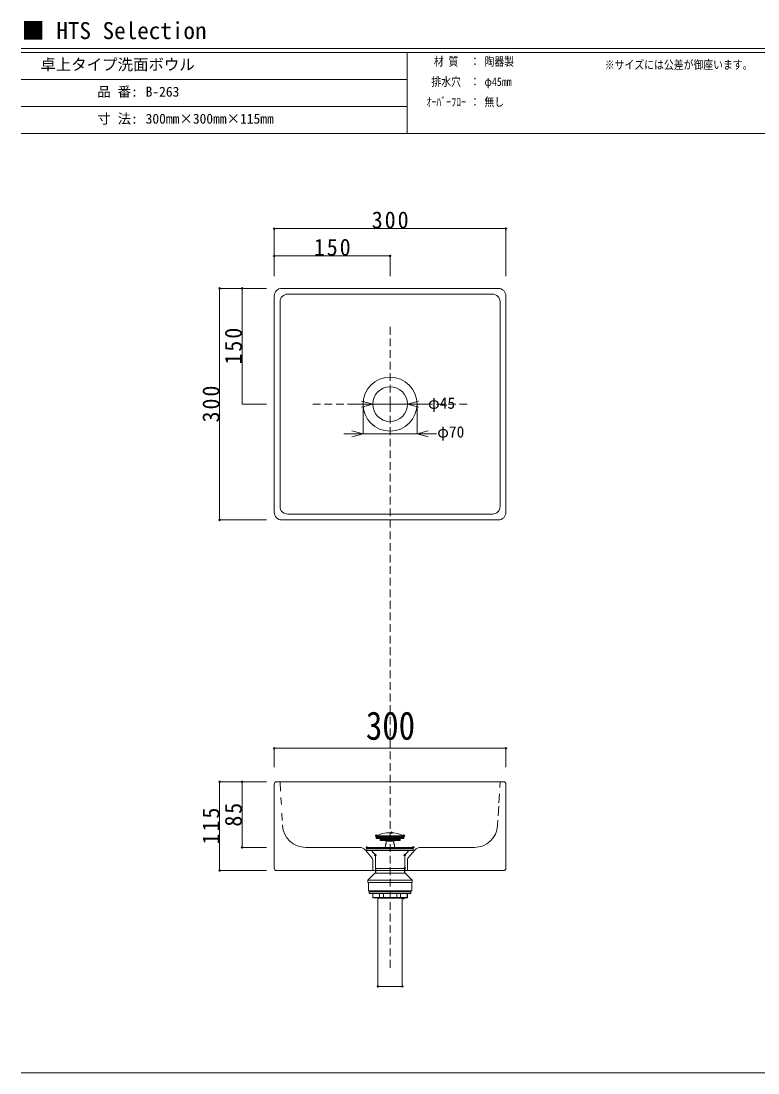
# Model space of a CAD drawing. Units: millimetres, scale not verified. Extents: x -1002 to 1003, y -687 to 676.
# Drawn here: x -1002 to -48, y -687 to 676 of the extents above; entities that cross this region are included whole.
import ezdxf
from ezdxf.enums import TextEntityAlignment as Align

# ---------------------------------------------------------------- set-up
doc = ezdxf.new("R2010")
doc.units = ezdxf.units.MM
doc.header["$LTSCALE"] = 5
doc.header["$PDMODE"] = 32
doc.header["$PDSIZE"] = 2
doc.linetypes.add('DASHED2', pattern=[3, 2, -1])
doc.layers.add('F-0', color=7, linetype='Continuous', lineweight=15)
doc.styles.add('ＭＳ ゴシック', font='')
doc.styles.get('ＭＳ ゴシック').set_extended_font_data('MS Gothic')

msp = doc.modelspace()

# ---------------------------------------------------------------- linework, layer by layer
at = {"layer": 'F-0'}
for p, q in [((1002.034, 640.036), (-1002.086, 640.036)), ((1002.034, 635.036), (-1002.086, 635.036)), ((-502.086, 635.036), (-502.086, 530.036)), ((-502.086, 600.036), (-1002.086, 600.036)), ((-502.086, 565.036), (-1002.086, 565.036)), ((1002.034, 530.036), (-1002.086, 530.036)), ((-674.33, 406.662), (-374.33, 406.662)), ((-674.33, 406.662), (-674.33, 345.187)), ((-374.33, 406.662), (-374.33, 345.187)), ((-524.33, 371.234), (-674.33, 371.234)), ((-674.33, 371.234), (-674.33, 345.187)), ((-524.33, 371.234), (-524.33, 345.187)), ((-744.975, 329.306), (-744.975, 29.306)), ((-744.975, 329.306), (-684.378, 329.306)), ((-715.951, 329.306), (-715.951, 179.306)), ((-715.951, 329.306), (-684.378, 329.306)), ((-384.33, 329.306), (-664.33, 329.306)), ((-674.33, 39.306), (-674.33, 319.306)), ((-391.83, 321.806), (-656.83, 321.806)), ((-374.33, 319.306), (-374.33, 39.306)), ((-666.83, 46.806), (-666.83, 311.806)), ((-381.83, 46.806), (-381.83, 311.806)), ((-744.975, 29.306), (-744.975, 179.306)), ((-715.951, 179.306), (-684.378, 179.306)), ((-546.83, 179.306), (-571.83, 179.306)), ((-546.83, 179.306), (-561.319, 183.189)), ((-546.83, 179.306), (-561.319, 175.424)), ((-559.33, 140.884), (-559.33, 179.306)), ((-546.83, 179.306), (-501.83, 179.306)), ((-501.83, 179.306), (-487.341, 183.189)), ((-501.83, 179.306), (-476.83, 179.306)), ((-501.83, 179.306), (-487.341, 175.424)), ((-489.33, 140.884), (-489.33, 179.306)), ((-559.33, 140.884), (-584.33, 140.884)), ((-559.33, 140.884), (-573.819, 144.766)), ((-559.33, 140.884), (-573.819, 137.002)), ((-559.33, 140.884), (-489.33, 140.884)), ((-489.33, 140.884), (-474.841, 144.766)), ((-489.33, 140.884), (-464.33, 140.884)), ((-489.33, 140.884), (-474.841, 137.002)), ((-744.975, 29.306), (-684.378, 29.306)), ((-384.33, 29.306), (-664.33, 29.306)), ((-656.83, 36.806), (-391.83, 36.806)), ((-674.33, -266.421), (-374.33, -266.421)), ((-674.33, -266.421), (-674.33, -290.922)), ((-374.33, -266.421), (-374.33, -290.922)), ((-744.975, -309.864), (-744.975, -424.864)), ((-744.975, -309.864), (-684.378, -309.864)), ((-715.951, -309.864), (-715.951, -394.864)), ((-715.951, -309.864), (-684.378, -309.864)), ((-674.33, -421.864), (-674.33, -312.864)), ((-377.33, -309.864), (-671.33, -309.864)), ((-666.118, -321.968), (-666.83, -309.864)), ((-382.257, -317.129), (-381.83, -309.864)), ((-374.33, -421.864), (-374.33, -312.864)), ((-383.437, -337.184), (-382.759, -325.665)), ((-665.089, -339.457), (-665.644, -330.029)), ((-663.885, -359.93), (-664.443, -350.447)), ((-384.413, -353.78), (-383.688, -341.452)), ((-663.491, -366.626), (-663.55, -365.62)), ((-385.169, -366.626), (-384.748, -359.471)), ((-542.33, -379.844), (-506.33, -379.844)), ((-542.33, -379.844), (-542.33, -380.844)), ((-542.33, -380.844), (-506.33, -380.844)), ((-542.13, -381.344), (-506.53, -381.344)), ((-537.33, -381.344), (-537.33, -380.844)), ((-511.33, -381.344), (-511.33, -380.844)), ((-506.33, -379.844), (-506.33, -380.844)), ((-715.951, -394.864), (-684.378, -394.864)), ((-633.543, -394.864), (-564.014, -394.864)), ((-542.33, -381.544), (-506.33, -381.544)), ((-542.33, -382.844), (-542.33, -381.544)), ((-542.33, -382.844), (-506.33, -382.844)), ((-541.83, -383.344), (-506.83, -383.344)), ((-537.33, -384.844), (-537.33, -383.344)), ((-537.33, -384.844), (-511.33, -384.844)), ((-537.33, -384.844), (-511.33, -384.844)), ((-537.33, -384.844), (-537.33, -385.844)), ((-537.33, -385.844), (-511.33, -385.844)), ((-530.23, -390.844), (-529.33, -390.844)), ((-530.23, -395.194), (-530.23, -390.844)), ((-529.33, -390.844), (-529.33, -385.848)), ((-519.33, -386.844), (-529.33, -386.844)), ((-519.33, -390.844), (-519.33, -385.848)), ((-519.33, -390.844), (-518.43, -390.844)), ((-518.43, -395.194), (-518.43, -390.844)), ((-511.33, -384.844), (-511.33, -383.344)), ((-511.33, -384.844), (-511.33, -385.844)), ((-506.33, -382.844), (-506.33, -381.544)), ((-415.117, -394.864), (-484.646, -394.864)), ((-547.525, -409.03), (-556.332, -398.463)), ((-554.33, -395.194), (-494.33, -395.194)), ((-554.33, -396.494), (-554.33, -395.194)), ((-554.33, -396.494), (-494.33, -396.494)), ((-552.848, -396.722), (-554.33, -396.494)), ((-552.848, -396.722), (-554.33, -396.494)), ((-554.33, -396.722), (-494.33, -396.722)), ((-554.33, -398.722), (-554.33, -396.722)), ((-554.33, -398.722), (-494.33, -398.722)), ((-543.33, -404.822), (-548.58, -398.722)), ((-543.33, -412.194), (-543.33, -404.822)), ((-543.33, -412.194), (-543.33, -404.822)), ((-543.33, -406.622), (-543.33, -422.989)), ((-505.33, -404.822), (-500.08, -398.722)), ((-505.33, -412.194), (-505.33, -404.822)), ((-505.33, -406.622), (-505.33, -422.989)), ((-501.135, -409.03), (-492.328, -398.463)), ((-495.812, -396.722), (-494.33, -396.494)), ((-495.812, -396.722), (-494.33, -396.494)), ((-494.33, -396.494), (-494.33, -395.194)), ((-494.33, -398.722), (-494.33, -396.722)), ((-546.83, -410.951), (-546.83, -424.864)), ((-505.33, -422.194), (-543.33, -422.194)), ((-543.33, -428.194), (-543.33, -422.194)), ((-543.33, -428.194), (-543.33, -422.194)), ((-542.83, -422.194), (-542.83, -428.194)), ((-505.83, -422.194), (-505.83, -428.194)), ((-505.33, -428.194), (-505.33, -422.194)), ((-501.83, -410.951), (-501.83, -424.864)), ((-744.975, -424.864), (-684.378, -424.864)), ((-671.33, -424.864), (-377.33, -424.864)), ((-553.021, -437.135), (-544.08, -428.194)), ((-544.08, -428.194), (-504.58, -428.194)), ((-495.639, -437.135), (-504.58, -428.194)), ((-495.58, -437.276), (-553.08, -437.276)), ((-553.08, -440.194), (-553.08, -437.276)), ((-553.08, -440.194), (-495.58, -440.194)), ((-495.639, -437.135), (-553.021, -437.135)), ((-495.58, -440.194), (-495.58, -437.276)), ((-1002.086, -687.064), (1002.034, -687.064))]:
    msp.add_line(p, q, dxfattribs=at)
at = {"layer": 'F-0', "linetype": 'DASHED2'}
for q in [(-524.33, 279.306), (-624.33, 179.306), (-424.33, 179.306), (-524.33, -553.483)]:
    msp.add_line((-524.33, 179.306), q, dxfattribs=at)
at = {"layer": 'F-0', "lineweight": 18}
for p, q in [((-552.33, -440.194), (-552.33, -451.194)), ((-496.33, -440.194), (-496.33, -451.194)), ((-496.33, -451.194), (-552.33, -451.194)), ((-551.33, -452.194), (-497.33, -452.194)), ((-551.33, -454.294), (-497.33, -454.294)), ((-550.83, -454.794), (-497.83, -454.794)), ((-550.58, -452.194), (-550.58, -451.194)), ((-546.83, -454.794), (-546.83, -459.694)), ((-546.83, -459.694), (-501.83, -459.694)), ((-546.65, -459.694), (-546.65, -454.794)), ((-502.33, -460.194), (-546.33, -460.194)), ((-540.08, -460.194), (-540.08, -574.993)), ((-540.08, -460.694), (-508.58, -460.694)), ((-537.95, -459.694), (-537.95, -454.794)), ((-533.03, -459.694), (-533.03, -454.794)), ((-515.63, -459.694), (-515.63, -454.794)), ((-510.71, -459.694), (-510.71, -454.794)), ((-508.58, -460.194), (-508.58, -574.993)), ((-502.01, -459.694), (-502.01, -454.794)), ((-501.83, -454.794), (-501.83, -459.694)), ((-498.08, -452.194), (-498.08, -451.194)), ((-540.08, -574.993), (-508.58, -574.993)), ((-539.88, -575.194), (-540.08, -574.993)), ((-539.88, -575.194), (-508.78, -575.194)), ((-508.78, -575.194), (-508.58, -574.993))]:
    msp.add_line(p, q, dxfattribs=at)
at = {"layer": 'F-0', "color": 2, "lineweight": 18}
for p, q in [((-539.83, -460.694), (-539.83, -460.194)), ((-508.83, -460.694), (-508.83, -460.194))]:
    msp.add_line(p, q, dxfattribs=at)
at = {"layer": 'F-0', "lineweight": 18}
for points in [[(-551.33, -452.194), (-551.33, -454.294), (-551.33, -452.194)], [(-546.65, -459.694), (-546.65, -459.712), (-546.649, -459.73), (-546.647, -459.748), (-546.645, -459.766), (-546.642, -459.784), (-546.638, -459.802), (-546.634, -459.819), (-546.629, -459.837), (-546.624, -459.854), (-546.618, -459.872), (-546.611, -459.889), (-546.604, -459.906), (-546.596, -459.922), (-546.588, -459.939), (-546.579, -459.954), (-546.569, -459.97), (-546.559, -459.985), (-546.548, -460), (-546.537, -460.015), (-546.525, -460.029), (-546.513, -460.042), (-546.5, -460.055), (-546.487, -460.068), (-546.473, -460.08), (-546.459, -460.092), (-546.444, -460.103), (-546.429, -460.113), (-546.414, -460.123), (-546.398, -460.132), (-546.382, -460.141), (-546.366, -460.149), (-546.35, -460.156)], [(-546.325, -460.166), (-546.319, -460.168), (-546.312, -460.17), (-546.306, -460.172), (-546.299, -460.174), (-546.293, -460.176), (-546.286, -460.178), (-546.28, -460.18), (-546.273, -460.181), (-546.267, -460.183), (-546.26, -460.184), (-546.253, -460.185), (-546.247, -460.187), (-546.24, -460.188), (-546.233, -460.189), (-546.227, -460.19), (-546.22, -460.19), (-546.213, -460.191), (-546.207, -460.192), (-546.2, -460.192), (-546.193, -460.193), (-546.187, -460.193), (-546.18, -460.193), (-546.173, -460.193), (-546.166, -460.194)], [(-537.95, -459.694), (-537.95, -459.708), (-537.949, -459.722), (-537.949, -459.737), (-537.948, -459.751), (-537.946, -459.766), (-537.944, -459.78), (-537.942, -459.794), (-537.94, -459.809), (-537.937, -459.823), (-537.934, -459.837), (-537.931, -459.851), (-537.927, -459.865), (-537.923, -459.879), (-537.918, -459.893), (-537.914, -459.906), (-537.909, -459.92), (-537.903, -459.933), (-537.897, -459.947), (-537.891, -459.96), (-537.885, -459.973), (-537.878, -459.986), (-537.871, -459.998), (-537.863, -460.011), (-537.856, -460.023), (-537.847, -460.035), (-537.839, -460.046), (-537.83, -460.058), (-537.82, -460.069), (-537.811, -460.08), (-537.801, -460.09), (-537.79, -460.1), (-537.779, -460.11), (-537.768, -460.119), (-537.757, -460.128), (-537.745, -460.137), (-537.733, -460.144), (-537.72, -460.152), (-537.708, -460.159), (-537.694, -460.165)], [(-537.694, -460.165), (-537.681, -460.171), (-537.667, -460.176), (-537.654, -460.181), (-537.639, -460.184), (-537.625, -460.188), (-537.611, -460.19), (-537.597, -460.192), (-537.582, -460.193), (-537.568, -460.194)], [(-533.03, -459.694), (-533.03, -459.703), (-533.03, -459.712), (-533.03, -459.722), (-533.03, -459.731), (-533.029, -459.74), (-533.029, -459.75), (-533.029, -459.759), (-533.029, -459.768), (-533.028, -459.778), (-533.028, -459.787), (-533.028, -459.796), (-533.027, -459.806), (-533.027, -459.815), (-533.026, -459.824), (-533.026, -459.834), (-533.025, -459.843), (-533.025, -459.852), (-533.024, -459.862), (-533.023, -459.871), (-533.023, -459.88), (-533.022, -459.89), (-533.021, -459.899), (-533.02, -459.908), (-533.019, -459.917), (-533.018, -459.927), (-533.017, -459.936), (-533.016, -459.945), (-533.015, -459.954), (-533.014, -459.964), (-533.013, -459.973), (-533.012, -459.982), (-533.01, -459.991), (-533.009, -460.001), (-533.007, -460.01), (-533.006, -460.019), (-533.004, -460.028), (-533.002, -460.038), (-533, -460.047), (-532.998, -460.056)], [(-532.998, -460.056), (-532.996, -460.065), (-532.994, -460.074), (-532.992, -460.084), (-532.99, -460.093), (-532.987, -460.102), (-532.985, -460.11), (-532.982, -460.119), (-532.979, -460.128), (-532.976, -460.136), (-532.972, -460.145), (-532.968, -460.154), (-532.964, -460.163), (-532.958, -460.172), (-532.952, -460.181), (-532.945, -460.187), (-532.938, -460.192), (-532.929, -460.194)], [(-515.662, -460.056), (-515.664, -460.065), (-515.666, -460.074), (-515.668, -460.084), (-515.67, -460.093), (-515.673, -460.102), (-515.675, -460.11), (-515.678, -460.119), (-515.681, -460.128), (-515.684, -460.136), (-515.688, -460.145), (-515.692, -460.154), (-515.696, -460.163), (-515.702, -460.172), (-515.708, -460.181), (-515.715, -460.187), (-515.723, -460.192), (-515.731, -460.194)], [(-515.63, -459.694), (-515.63, -459.703), (-515.63, -459.712), (-515.63, -459.722), (-515.63, -459.731), (-515.631, -459.74), (-515.631, -459.75), (-515.631, -459.759), (-515.631, -459.768), (-515.632, -459.778), (-515.632, -459.787), (-515.632, -459.796), (-515.633, -459.806), (-515.633, -459.815), (-515.634, -459.824), (-515.634, -459.834), (-515.635, -459.843), (-515.635, -459.852), (-515.636, -459.862), (-515.637, -459.871), (-515.637, -459.88), (-515.638, -459.89), (-515.639, -459.899), (-515.64, -459.908), (-515.641, -459.917), (-515.642, -459.927), (-515.643, -459.936), (-515.644, -459.945), (-515.645, -459.954), (-515.646, -459.964), (-515.647, -459.973), (-515.648, -459.982), (-515.65, -459.991), (-515.651, -460.001), (-515.653, -460.01), (-515.654, -460.019), (-515.656, -460.028), (-515.658, -460.038), (-515.66, -460.047), (-515.662, -460.056)], [(-510.966, -460.165), (-510.979, -460.171), (-510.993, -460.176), (-511.007, -460.181), (-511.021, -460.184), (-511.035, -460.188), (-511.049, -460.19), (-511.064, -460.192), (-511.078, -460.193), (-511.092, -460.194)], [(-510.71, -459.694), (-510.71, -459.708), (-510.711, -459.722), (-510.711, -459.737), (-510.712, -459.751), (-510.714, -459.766), (-510.716, -459.78), (-510.718, -459.794), (-510.72, -459.809), (-510.723, -459.823), (-510.726, -459.837), (-510.729, -459.851), (-510.733, -459.865), (-510.737, -459.879), (-510.742, -459.893), (-510.746, -459.906), (-510.751, -459.92), (-510.757, -459.933), (-510.763, -459.947), (-510.769, -459.96), (-510.775, -459.973), (-510.782, -459.986), (-510.789, -459.998), (-510.797, -460.011), (-510.805, -460.023), (-510.813, -460.035), (-510.821, -460.046), (-510.83, -460.058), (-510.84, -460.069), (-510.849, -460.08), (-510.859, -460.09), (-510.87, -460.1), (-510.881, -460.11), (-510.892, -460.119), (-510.903, -460.128), (-510.915, -460.137), (-510.927, -460.144), (-510.94, -460.152), (-510.952, -460.159), (-510.966, -460.165)], [(-502.335, -460.166), (-502.342, -460.168), (-502.348, -460.17), (-502.354, -460.172), (-502.361, -460.174), (-502.367, -460.176), (-502.374, -460.178), (-502.38, -460.18), (-502.387, -460.181), (-502.393, -460.183), (-502.4, -460.184), (-502.407, -460.185), (-502.413, -460.187), (-502.42, -460.188), (-502.427, -460.189), (-502.433, -460.19), (-502.44, -460.19), (-502.447, -460.191), (-502.453, -460.192), (-502.46, -460.192), (-502.467, -460.193), (-502.474, -460.193), (-502.48, -460.193), (-502.487, -460.193), (-502.494, -460.194)], [(-502.01, -459.694), (-502.01, -459.712), (-502.011, -459.73), (-502.013, -459.748), (-502.015, -459.766), (-502.018, -459.784), (-502.022, -459.802), (-502.026, -459.819), (-502.031, -459.837), (-502.036, -459.854), (-502.042, -459.872), (-502.049, -459.889), (-502.056, -459.906), (-502.064, -459.922), (-502.072, -459.939), (-502.081, -459.954), (-502.091, -459.97), (-502.101, -459.985), (-502.112, -460), (-502.123, -460.015), (-502.135, -460.029), (-502.147, -460.042), (-502.16, -460.055), (-502.174, -460.068), (-502.187, -460.08), (-502.201, -460.092), (-502.216, -460.103), (-502.231, -460.113), (-502.246, -460.123), (-502.262, -460.132), (-502.278, -460.141), (-502.294, -460.149), (-502.31, -460.156)], [(-497.33, -452.194), (-497.33, -454.294), (-497.33, -452.194)]]:
    msp.add_lwpolyline(points, dxfattribs=at)
at = {"layer": 'F-0'}
for radius in [35, 22.5]:
    msp.add_circle((-524.33, 179.306), radius, dxfattribs=at)
for centre, radius, start, end in [((-664.33, 319.306), 10, 90, 180), ((-384.33, 319.306), 10, 0, 90), ((-656.83, 311.806), 10, 90, 180), ((-391.83, 311.806), 10, 0, 90), ((-656.83, 46.806), 10, 180, 270), ((-391.83, 46.806), 10, 270, 0), ((-664.33, 39.306), 10, 180, 270), ((-384.33, 39.306), 10, 270, 0), ((-671.33, -312.864), 3, 90, 180), ((-377.33, -312.864), 3, 0, 90), ((-633.543, -364.864), 30, 183.36646, 270), ((-415.117, -364.864), 30, 270, 356.63354), ((-524.33, -418.344), 42.5, 64.94238, 115.05762), ((-542.13, -381.544), 0.2, 90, 180), ((-506.53, -381.544), 0.2, 0, 90), ((-564.014, -404.864), 10, 39.80557, 90), ((-541.83, -382.844), 0.5, 180, 270), ((-506.83, -382.844), 0.5, 270, 0), ((-484.646, -404.864), 10, 90, 140.19443), ((-671.33, -421.864), 3, 180, 270), ((-549.83, -410.951), 3, 0, 39.80557), ((-498.83, -410.951), 3, 140.19443, 180), ((-377.33, -421.864), 3, 270, 0), ((-552.88, -437.276), 0.2, 135, 180), ((-495.78, -437.276), 0.2, 0, 45)]:
    msp.add_arc(centre, radius, start, end, dxfattribs=at)
at = {"layer": 'F-0', "lineweight": 18}
for centre, radius, start, end in [((-550.83, -454.294), 0.5, 180, 270), ((-546.33, -459.694), 0.5, 180, 270), ((-546.167, -459.723), 0.47, 247.09102, 250.33614), ((-502.493, -459.723), 0.47, 289.66386, 292.90898), ((-502.33, -459.694), 0.5, 270, 0), ((-497.83, -454.294), 0.5, 270, 0)]:
    msp.add_arc(centre, radius, start, end, dxfattribs=at)
at = {"layer": 'F-0'}
for p in [(-674.33, 406.662), (-374.33, 406.662), (-674.33, 371.234), (-524.33, 371.234), (-744.975, 329.306), (-715.951, 329.306), (-744.975, 29.306), (-674.33, -266.421), (-374.33, -266.421), (-744.975, -309.864), (-715.951, -309.864), (-542.33, -379.686), (-522.473, -375.844), (-506.33, -379.686), (-715.951, -394.864), (-554.33, -395.194), (-494.33, -394.864), (-543.33, -404.822), (-505.33, -404.822), (-505.33, -421.989), (-744.975, -424.864), (-506.723, -460.694), (-540.08, -574.993), (-508.58, -574.993)]:
    msp.add_point(p, dxfattribs=at)

# ---------------------------------------------------------------- texts
at = {"layer": 'F-0', "style": 'ＭＳ ゴシック'}
for s, height, p in [('■ HTS Selection', 21.99, (-1001.367, 645.583)), ('卓上タイプ洗面ボウル', 14.66, (-977.086, 607.536)), ('品 番:', 12.83, (-903.336, 573.786)), ('B-263', 12.83, (-840.774, 573.786)), ('寸 法:', 12.83, (-903.336, 538.786)), ('300mm×300mm×115mm', 12.83, (-840.774, 538.786)), ('φ45', 14.66, (-475.201, 168.936)), ('φ70', 14.66, (-463.306, 131.663))]:
    msp.add_text(s, height=height, dxfattribs=at).set_placement(p, align=Align.BOTTOM_LEFT)
at = {"layer": 'F-0', "style": 'ＭＳ ゴシック', "width": 0.85}
for s, p in [('材 質', (-467.711, 614.411)), ('：', (-420.836, 614.411)), ('陶器製', (-402.086, 614.411)), ('※サイズには公差が御座います。', (-246.359, 610.036)), ('排水穴', (-470.836, 588.161)), ('：', (-420.836, 588.161)), ('φ45mm', (-402.086, 588.161)), ('ｵｰﾊﾞｰﾌﾛｰ', (-477.086, 561.911)), ('：', (-420.836, 561.911)), ('無し', (-402.086, 561.911))]:
    msp.add_text(s, height=11, dxfattribs=at).set_placement(p, align=Align.BOTTOM_LEFT)
at = {"layer": 'F-0', "color": 3, "style": 'ＭＳ ゴシック', "width": 0.85}
msp.add_text('300', height=36.66, dxfattribs=at).set_placement((-555.58, -266.421), align=Align.BOTTOM_LEFT)
at = {"layer": 'F-0', "color": 3, "char_height": 21.99, "attachment_point": 7, "style": 'ＭＳ ゴシック'}
for s, insert in [('\\T1.18;\\W0.95;300', (-548.08, 406.662)), ('\\T1.18;\\W0.95;150', (-623.08, 371.234))]:
    msp.add_mtext(s, dxfattribs=dict(at, insert=insert))
at = {"layer": 'F-0', "color": 3, "char_height": 21.99, "attachment_point": 7, "rotation": 90, "style": 'ＭＳ ゴシック'}
for s, insert in [('\\T1.18;\\W0.95;150', (-715.951, 230.556)), ('\\T1.18;\\W0.95;300', (-744.975, 155.556)), ('\\T1.17;\\W0.95;85', (-715.951, -367.989)), ('\\T1.18;\\W0.95;115', (-744.975, -391.114))]:
    msp.add_mtext(s, dxfattribs=dict(at, insert=insert))

doc.saveas('drawing.dxf')
